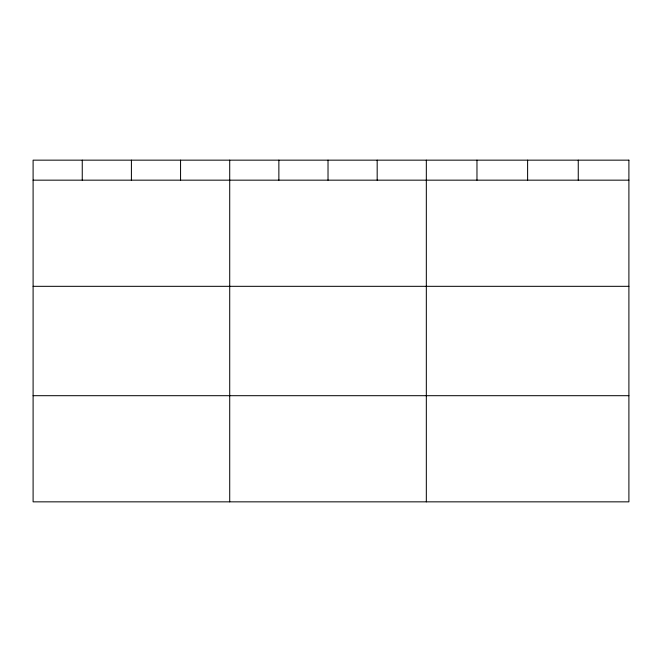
<?xml version="1.0" encoding="UTF-8"?>
<svg xmlns="http://www.w3.org/2000/svg" width="662" height="662" viewBox="0 0 662 662"><rect width="100%" height="100%" fill="white"/><g stroke="black" fill="none" stroke-linecap="round" stroke-linejoin="round"><path stroke-width="0.99" d="M33.1 180.163L628.9 180.163M33.1 286.323L628.9 286.323M33.1 395.694L628.9 395.694M578.257 160.154L578.257 180.163M527.614 160.154L527.614 180.163M476.971 160.154L476.971 180.163M426.328 160.154L426.328 501.846M377.175 160.154L377.175 180.163M328.021 160.154L328.021 180.163M278.868 160.154L278.868 180.163M229.714 160.154L229.714 501.846M180.56 160.154L180.56 180.163M131.407 160.154L131.407 180.163M82.254 160.154L82.254 180.163M628.9 160.154L33.1 160.154L33.1 501.846L628.9 501.846L628.9 160.154"/></g></svg>
